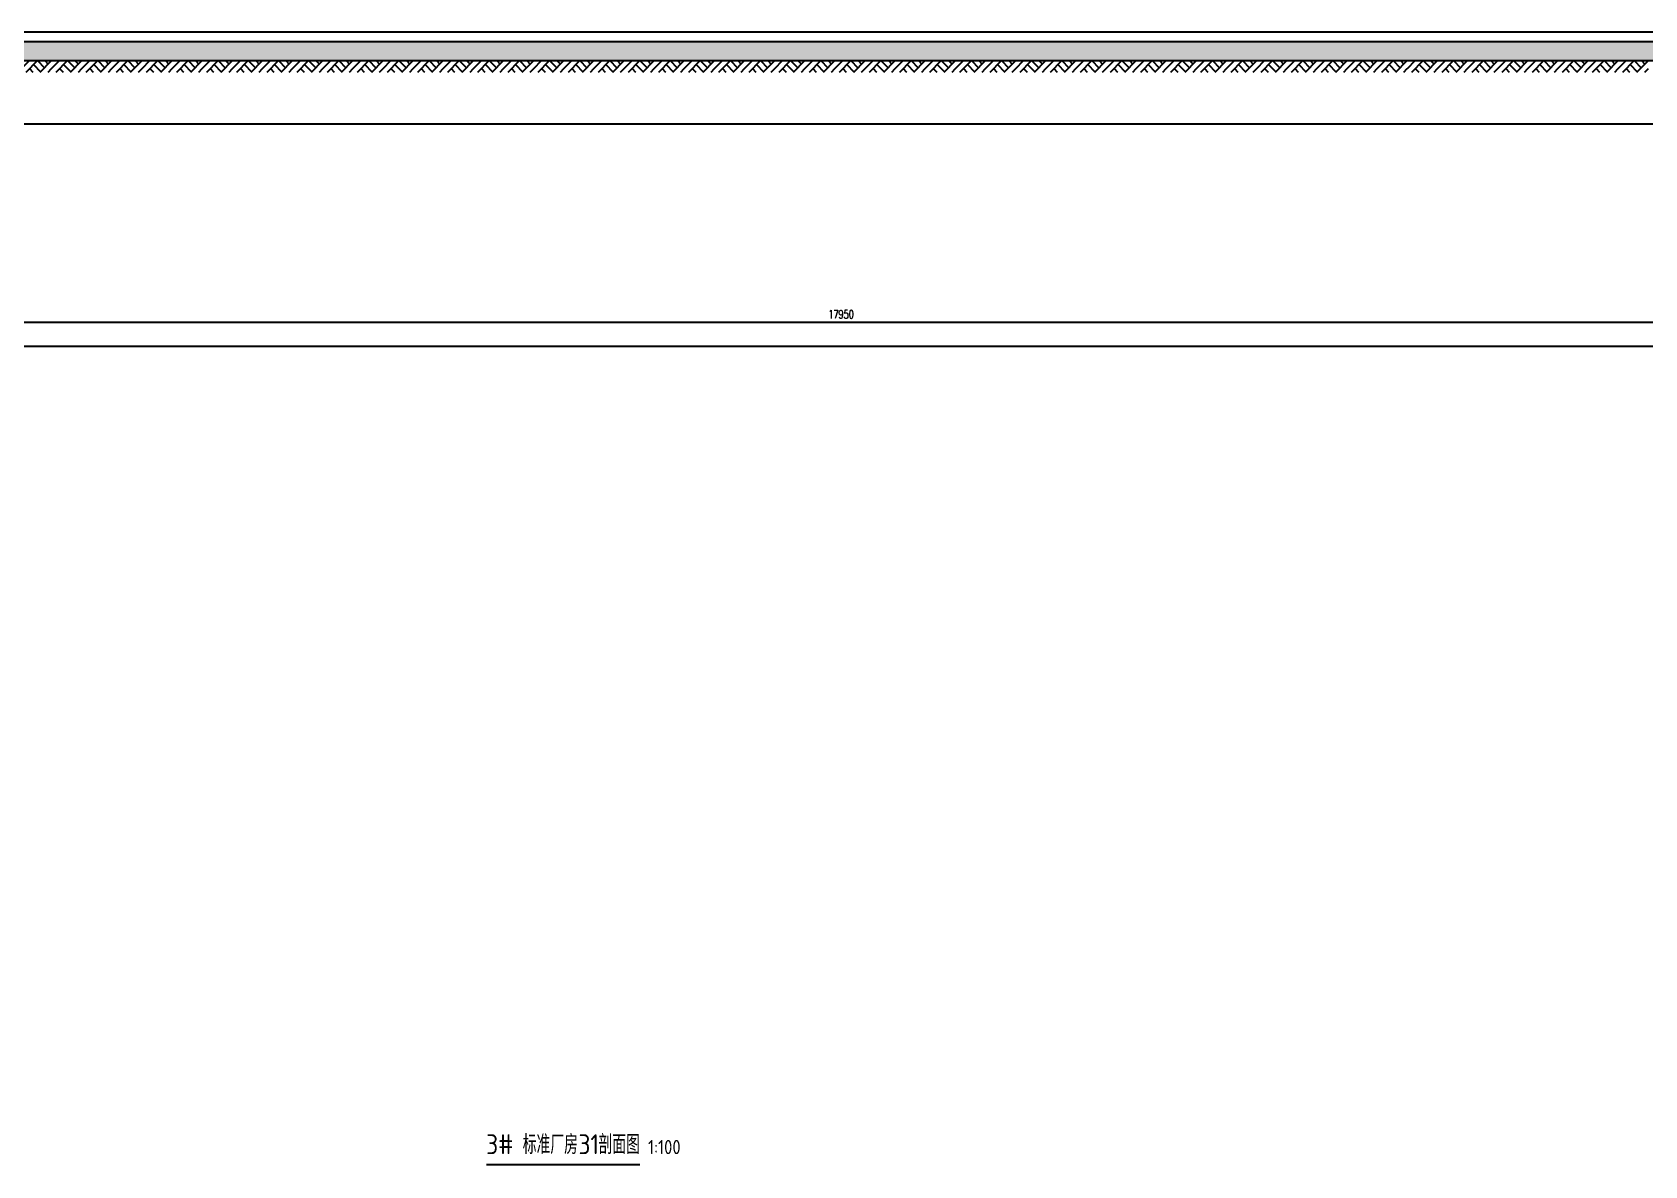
# Model space of a CAD drawing. Extents: x -1899985 to 1774885, y 556286 to 2175695.
# Drawn here: x -636887 to -619857, y 556286 to 568257 of the extents above; entities that cross this region are included whole.
import ezdxf

# ---------------------------------------------------------------- set-up
doc = ezdxf.new("R2010")
doc.units = 0
doc.header["$LTSCALE"] = 10
doc.header["$MEASUREMENT"] = 0
doc.linetypes.add('20剖面图$0$__DASH', pattern=[0.35, 0.25, -0.1])
doc.linetypes.add('20剖面图$0$DOTE', pattern=[2.42, 2, -0.2, 0.02, -0.2])
doc.layers.get('Defpoints').update_dxf_attribs({"color": 210})
for name, color, linetype in [('20剖面图$0$A-AXIS-D', 1, 'Continuous'), ('20剖面图$0$A-AXIS-DOTE', 14, '20剖面图$0$DOTE'), ('20剖面图$0$A-AXIS-SYMB', 3, 'Continuous'), ('20剖面图$0$A-HATCH-1', 252, 'Continuous'), ('20剖面图$0$AS-COLN', 6, 'Continuous'), ('20剖面图$0$AS-WALL', 40, 'Continuous'), ('20剖面图$0$DIM_SYMB', 3, 'Continuous'), ('A-LIN-V', 9, 'Continuous'), ('PUB_TEXT', 7, 'Continuous')]:
    doc.layers.add(name, color=color, linetype=linetype)
doc.styles.add('20剖面图$0$A-DIM_T3', font='SIMPLEX', dxfattribs={"width": 0.705882, "bigfont": 'GBCBIG'})
doc.styles.add('20剖面图$0$Standard', font='gbenor.shx', dxfattribs={"bigfont": 'gbcbig.shx'})
doc.dimstyles.new('20剖面图$0$A-DIM&&30', dxfattribs={"dimtxt": 89.25, "dimasz": 30, "dimexe": 30, "dimexo": 30, "dimgap": 37.875, "dimtad": 1, "dimdec": 0, "dimzin": 0, "dimdsep": 46, "dimtxsty": '20剖面图$0$A-DIM_T3', "dimblk": '20剖面图$0$_ArchTick', "dimcen": 0.09, "dimclrt": 7, "dimazin": 2, "dimtfac": 1, "dimtdec": 0, "dimtix": 1, "dimtmove": 2, "dimatfit": 3, "dimfxl": 1, "dimtolj": 1, "dimtzin": 0, "dimarcsym": 0})

# ---------------------------------------------------------------- blocks, each defined once
blk = doc.blocks.new('20剖面图$0$_ArchTick')
at = {"color": 0, "linetype": 'ByBlock', "const_width": 0.4}
blk.add_lwpolyline([(-0.5, -0.5), (0.5, 0.5)], dxfattribs=at)
blk = doc.blocks.new('*D161')
at = {"layer": '20剖面图$0$A-AXIS-D', "color": 0, "lineweight": -2, "transparency": 16777216}
for p, q in [((-637320, 565402), (-637320, 565166)), ((-619370, 565402), (-619370, 565166)), ((-637320, 565196), (-619370, 565196))]:
    blk.add_line(p, q, dxfattribs=at)
at = {"layer": 'Defpoints', "color": 0, "transparency": 16777216}
for p in [(-637320, 565432), (-619370, 565432), (-619370, 565196)]:
    blk.add_point(p, dxfattribs=at)
at = {"layer": '20剖面图$0$A-AXIS-D', "color": 0, "lineweight": -2, "transparency": 16777216, "xscale": 30, "yscale": 30, "zscale": 30, "rotation": 180}
blk.add_blockref('20剖面图$0$_ArchTick', (-637320, 565196), dxfattribs=at)
at = {"layer": '20剖面图$0$A-AXIS-D', "color": 0, "lineweight": -2, "transparency": 16777216, "xscale": 30, "yscale": 30, "zscale": 30}
blk.add_blockref('20剖面图$0$_ArchTick', (-619370, 565196), dxfattribs=at)
at = {"layer": '20剖面图$0$A-AXIS-D', "color": 7, "transparency": 16777216, "insert": (-628345, 565279), "char_height": 89.2, "attachment_point": 5, "style": '20剖面图$0$A-DIM_T3'}
blk.add_mtext('\\A1;17950', dxfattribs=at)
blk = doc.blocks.new('20剖面图$0$$LinePat$素土夯实')
at = {"color": 0}
for p, q in [((0, -210), (210, 0)), ((120, -300), (420, 0)), ((420, 0), (608, -188)), ((495, -300), (795, 0)), ((615, 0), (705, -90)), ((210, -210), (300, -300)), ((315, -105), (502, -293)), ((705, -300), (795, -210))]:
    blk.add_line(p, q, dxfattribs=at)
blk = doc.blocks.new('*D225')
at = {"layer": '20剖面图$0$A-AXIS-D', "color": 0, "lineweight": -2, "transparency": 16777216}
for p, q in [((-673970, 565402), (-673970, 564911)), ((-600620, 565402), (-600620, 564911)), ((-673970, 564941), (-600620, 564941))]:
    blk.add_line(p, q, dxfattribs=at)
at = {"layer": 'Defpoints', "color": 0, "transparency": 16777216}
for p in [(-673970, 565432), (-600620, 565432), (-600620, 564941)]:
    blk.add_point(p, dxfattribs=at)
at = {"layer": '20剖面图$0$A-AXIS-D', "color": 0, "lineweight": -2, "transparency": 16777216, "xscale": 30, "yscale": 30, "zscale": 30, "rotation": 180}
blk.add_blockref('20剖面图$0$_ArchTick', (-673970, 564941), dxfattribs=at)
at = {"layer": '20剖面图$0$A-AXIS-D', "color": 0, "lineweight": -2, "transparency": 16777216, "xscale": 30, "yscale": 30, "zscale": 30}
blk.add_blockref('20剖面图$0$_ArchTick', (-600620, 564941), dxfattribs=at)
at = {"layer": '20剖面图$0$A-AXIS-D', "color": 7, "transparency": 16777216, "insert": (-637295, 565024), "char_height": 89.2, "attachment_point": 5, "style": '20剖面图$0$A-DIM_T3'}
blk.add_mtext('\\A1;73350', dxfattribs=at)
blk = doc.blocks.new('20剖面图')
at = {"layer": '20剖面图$0$A-HATCH-1'}
h = blk.add_hatch(dxfattribs=at)
h.set_pattern_fill('混凝土', color=256, scale=50)
h.set_pattern_definition([(50, (0, 0), (358.63009, -31.37607), [37.5, -412.5]), (355, (0, 0), (-69.37567, 376.09607), [30, -330]), (100.4514, (29.9, -2.6), (289.25469, 344.71977), [31.8701, -350.57106]), (46.1842, (0, 100), (533.62052, -82.7595), [56.25, -618.75]), (96.6356, (44.47, 93.1), (467.33135, 487.05894), [47.80514, -525.8565]), (351.1842, (0, 100), (467.33097, 487.0593), [45, -495]), (21, (50, 75), (298.45353, -201.30945), [37.5, -412.5]), (326, (50, 75), (121.65767, 362.57502), [30, -330]), (71.4514, (74.87, 58.22), (420.11131, 161.26525), [31.8701, -350.57106]), (37.5, (0, 0), (6.079928, 166.446927), [0, -326, 0, -335, 0, -331.25]), (7.5, (0, 0), (131.53477, 197.205856), [0, -191, 0, -318.5, 0, -126.25]), (327.5, (-111.5, 0), (266.911218, -11.277436), [0, -125, 0, -390, 0, -517.5]), (317.5, (-161.5, 0), (291.593085, 50.05249), [0, -162.5, 0, -259, 0, -367.5])])
h.paths.add_polyline_path([(-601365.9, 567957.5), (-601365.9, 568157.5), (-673270, 568157.5), (-673270, 567957.5)])
at = {"layer": '20剖面图$0$A-AXIS-DOTE', "linetype": '20剖面图$0$__DASH', "ltscale": 2}
blk.add_line((-590152, 568257.5), (-684013.9, 568257.5), dxfattribs=at)
at = {"layer": '20剖面图$0$A-AXIS-SYMB'}
blk.add_lwpolyline([(-676403.6, 567290), (-638071.9, 567290), (-638049, 567353), (-638026.8, 567227), (-638004.4, 567290), (-599672.7, 567290)], dxfattribs=at)
at = {"layer": '20剖面图$0$AS-COLN'}
blk.add_lwpolyline([(-601365.9, 567957.5), (-601365.9, 568157.5), (-673270, 568157.5), (-673270, 567957.5)], close=True, dxfattribs=at)
at = {"layer": '20剖面图$0$AS-WALL'}
blk.add_lwpolyline([(-600720, 568257.5), (-600720, 568257.5), (-673920, 568257.5), (-673920, 568157.5)], dxfattribs=at)
at = {"layer": '20剖面图$0$DIM_SYMB', "const_width": 21}
blk.add_lwpolyline([(-632091.9, 556296.3), (-630467.4, 556296.3)], dxfattribs=at)
at = {"layer": '20剖面图$0$A-HATCH-1', "xscale": 0.4002011246148612, "yscale": 0.4, "zscale": 0.4, "rotation": 359.9999999999998}
for p in [(-636999.8, 567957.5), (-636681.6, 567957.5), (-636363.5, 567957.5), (-636045.3, 567957.5), (-635727.1, 567957.5), (-635409, 567957.5), (-635090.8, 567957.5), (-634772.7, 567957.5), (-634454.5, 567957.5), (-634136.3, 567957.5), (-633818.2, 567957.5), (-633500, 567957.5), (-633181.9, 567957.5), (-632863.7, 567957.5), (-632545.5, 567957.5), (-632227.4, 567957.5), (-631909.2, 567957.5), (-631591.1, 567957.5), (-631272.9, 567957.5), (-630954.7, 567957.5), (-630636.6, 567957.5), (-630318.4, 567957.5), (-630000.3, 567957.5), (-629682.1, 567957.5), (-629363.9, 567957.5), (-629045.8, 567957.5), (-628727.6, 567957.5), (-628409.5, 567957.5), (-628091.3, 567957.5), (-627773.1, 567957.5), (-627455, 567957.5), (-627136.8, 567957.5), (-626818.7, 567957.5), (-626500.5, 567957.5), (-626182.3, 567957.5), (-625864.2, 567957.5), (-625546, 567957.5), (-625227.9, 567957.5), (-624909.7, 567957.5), (-624591.5, 567957.5), (-624273.4, 567957.5), (-623955.2, 567957.5), (-623637.1, 567957.5), (-623318.9, 567957.5), (-623000.7, 567957.5), (-622682.6, 567957.5), (-622364.4, 567957.5), (-622046.3, 567957.5), (-621728.1, 567957.5), (-621409.9, 567957.5), (-621091.8, 567957.5), (-620773.6, 567957.5), (-620455.5, 567957.5), (-620137.3, 567957.5)]:
    blk.add_blockref('20剖面图$0$$LinePat$素土夯实', p, dxfattribs=at)
at = {"layer": 'PUB_TEXT', "style": '20剖面图$0$Standard'}
for s, height, p in [('3#', 210, (-632091.9, 556408.3)), ('标准厂房', 202.55, (-631706.9, 556408.3)), ('31', 210, (-631117.1, 556408.3)), ('剖面图', 202.55, (-630907.1, 556408.3)), ('1:100', 150, (-630383.4, 556408.3))]:
    blk.add_text(s, height=height, dxfattribs=at).set_placement(p)
at = {"layer": '20剖面图$0$A-AXIS-D'}
for base, p1, p2, picture, middle in [((-600620, 564941.1), (-673970, 565432), (-600620, 565432), '*D225', (-637295, 565023.6)), ((-619370, 565196.1), (-637320, 565432), (-619370, 565432), '*D161', (-628345, 565278.6))]:
    dim = blk.add_linear_dim(base=base, p1=p1, p2=p2, angle=360, dimstyle='20剖面图$0$A-DIM&&30', override={"dimgap": 0}, dxfattribs=at)
    dim.commit()
    dim.dimension.update_dxf_attribs({"geometry": picture, "text_midpoint": middle, "dimtype": 161})

msp = doc.modelspace()

# ---------------------------------------------------------------- block references
at = {"layer": 'A-LIN-V'}
msp.add_blockref('20剖面图', (0, 0), dxfattribs=at)

doc.saveas('drawing.dxf')
